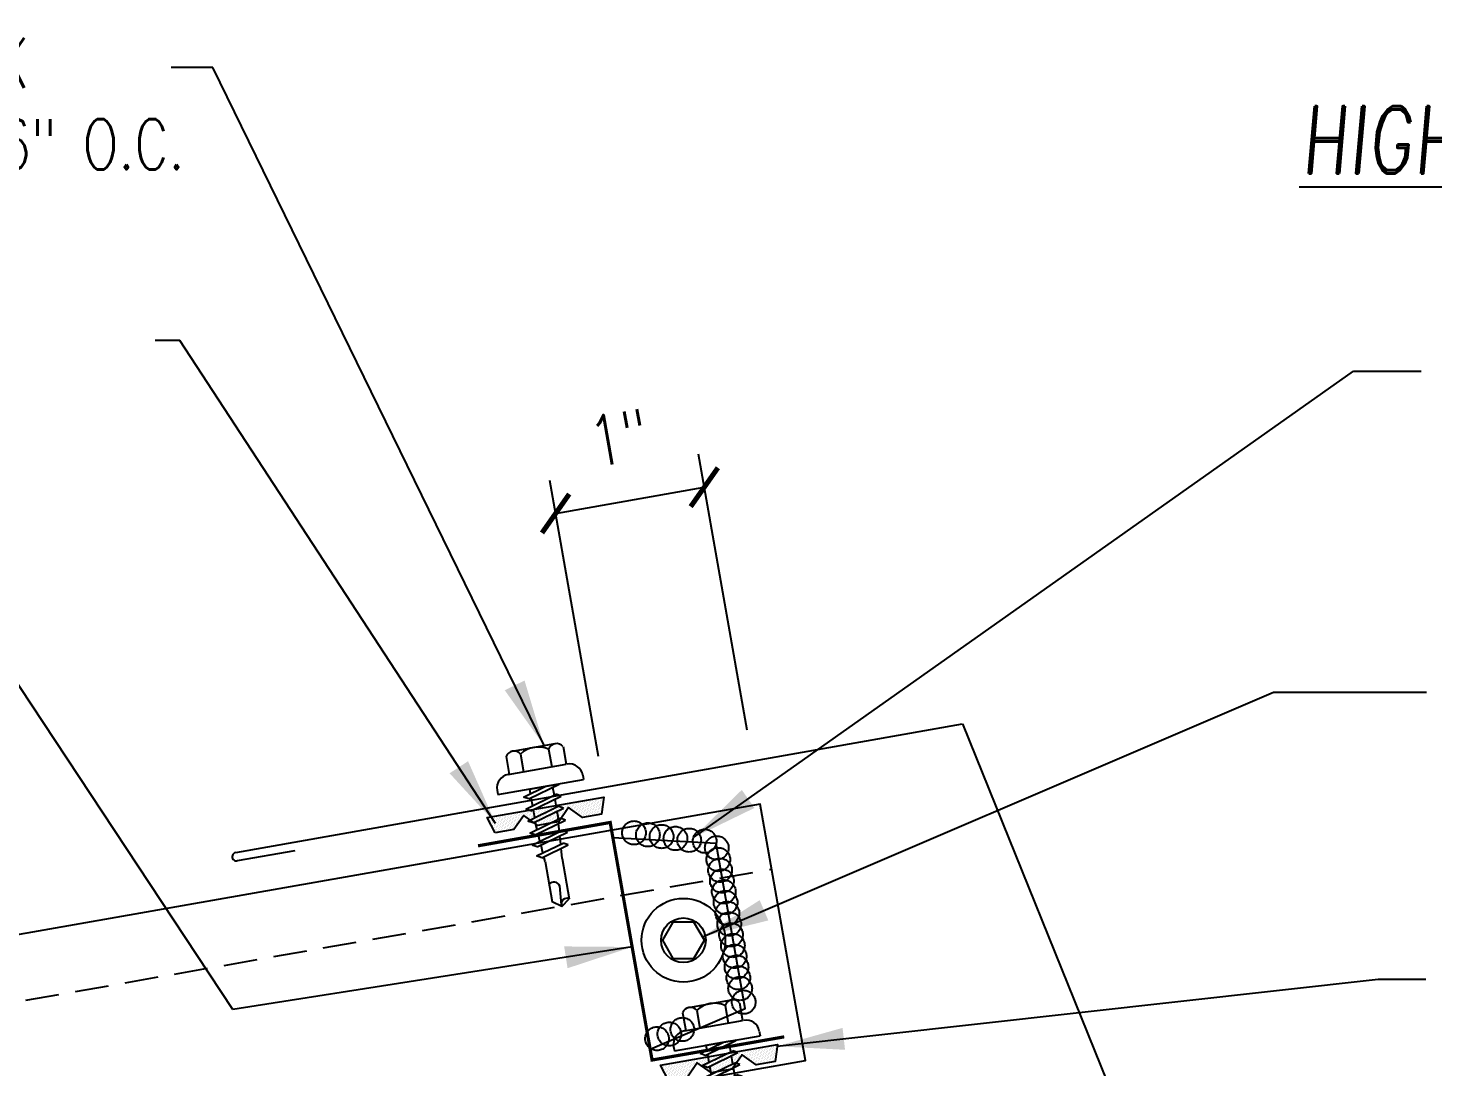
# Model space of a CAD drawing. Header units: inches. Extents: x 7.3 to 41.3, y 5.8 to 42.9.
# Drawn here: x 20.44 to 30.9, y 26.05 to 33.79 of the extents above; entities that cross this region are included whole.
import ezdxf

# ---------------------------------------------------------------- set-up
doc = ezdxf.new("R2010")
doc.units = ezdxf.units.IN
doc.header["$MEASUREMENT"] = 0
doc.linetypes.add('CENTER2', pattern=[1.125, 0.75, -0.125, 0.125, -0.125])
doc.linetypes.add('HIDDEN2', pattern=[0.1875, 0.125, -0.0625])
for name, color, linetype in [('CLO', 3, 'Continuous'), ('DIM', 2, 'Continuous'), ('FASTENER', 9, 'Continuous'), ('LABEL', 6, 'Continuous'), ('PANEL', 11, 'Continuous'), ('SEALANT', 253, 'CENTER2'), ('TAPE', 8, 'Continuous'), ('TEXT', 2, 'Continuous'), ('TRIM', 6, 'Continuous')]:
    doc.layers.add(name, color=color, linetype=linetype)
doc.styles.add('ROMAND', font='romand', dxfattribs={"height": 0.075})
doc.styles.add('TEXT', font='SIMPLEX', dxfattribs={"width": 0.75, "height": 6})
doc.styles.add('TEXT1', font='ROMANS.shx', dxfattribs={"width": 0.75, "height": 0.375})
doc.dimstyles.new('DETAIL', dxfattribs={"dimscale": 4, "dimtxt": 0.375, "dimasz": 0.0625, "dimexe": 0.0625, "dimexo": 0.125, "dimgap": 0.0625, "dimtad": 1, "dimdec": 4, "dimzin": 3, "dimdsep": 46, "dimlunit": 4, "dimtxsty": 'TEXT1', "dimblk": 'ARCHTICK', "dimcen": 0.0625, "dimclrd": 7, "dimclre": 7, "dimclrt": 2, "dimadec": 0, "dimazin": 0, "dimtfac": 0.59375, "dimtdec": 4, "dimtmove": 0, "dimatfit": 3, "dimfxl": 0, "dimfrac": 2, "dimtolj": 1, "dimtzin": 3, "dimarcsym": 0})
doc.dimstyles.new('DETAIL$7', dxfattribs={"dimscale": 4, "dimtxt": 6, "dimasz": 0.125, "dimexe": 0.0625, "dimexo": 0.125, "dimgap": 0.0625, "dimtad": 1, "dimdec": 5, "dimzin": 3, "dimdsep": 46, "dimlunit": 4, "dimtxsty": 'TEXT', "dimblk": 'ARCHTICK', "dimcen": 0.0625, "dimclrd": 7, "dimclre": 7, "dimclrt": 2, "dimadec": 0, "dimazin": 0, "dimtfac": 0.666667, "dimtdec": 5, "dimtmove": 0, "dimatfit": 3, "dimfxl": 0, "dimfrac": 2, "dimtolj": 1, "dimtzin": 3, "dimarcsym": 0})

# ---------------------------------------------------------------- blocks, each defined once
blk = doc.blocks.new('MB_DW4')
at = {"layer": 'FASTENER'}
for p, q in [((-0.163, 0.337), (0.159, 0.337)), ((-0.217, 0.305), (-0.217, 0.171)), ((-0.108, 0.305), (-0.108, 0.171)), ((0.105, 0.305), (0.105, 0.171)), ((0.214, 0.305), (0.214, 0.171)), ((-0.226, 0.171), (0.214, 0.171)), ((-0.326, 0.071), (-0.326, 0.037)), ((-0.326, 0.037), (0.322, 0.037)), ((-0.141, -0.014), (0.037, 0.037)), ((-0.105, -0.034), (0.137, 0.035)), ((-0.088, 0.037), (-0.088, 0.001)), ((-0.088, 0.037), (0.085, 0.037)), ((0.085, 0.037), (0.134, 0.037)), ((0.085, 0.02), (0.085, -0.041)), ((0.137, 0.035), (0.134, 0.037)), ((0.322, 0.071), (0.322, 0.037)), ((-0.105, -0.034), (-0.141, -0.014)), ((-0.141, -0.105), (0.102, -0.036)), ((-0.105, -0.125), (0.137, -0.056)), ((-0.088, -0.029), (-0.088, -0.09)), ((0.085, -0.071), (0.085, -0.131)), ((0.137, -0.056), (0.102, -0.036)), ((-0.105, -0.125), (-0.141, -0.105)), ((-0.141, -0.196), (0.102, -0.127)), ((-0.105, -0.216), (-0.141, -0.196)), ((-0.105, -0.216), (0.137, -0.147)), ((-0.088, -0.12), (-0.088, -0.181)), ((0.085, -0.162), (0.085, -0.211)), ((0.137, -0.147), (0.102, -0.127)), ((-0.141, -0.287), (0.102, -0.217)), ((-0.105, -0.307), (-0.141, -0.287)), ((-0.141, -0.378), (0.102, -0.308)), ((-0.105, -0.307), (0.137, -0.238)), ((-0.084, -0.27), (-0.088, -0.211)), ((-0.078, -0.36), (-0.082, -0.3)), ((0.077, -0.315), (0.082, -0.253)), ((0.084, -0.223), (0.085, -0.211)), ((0.137, -0.238), (0.102, -0.217)), ((0.137, -0.328), (0.102, -0.308)), ((-0.105, -0.398), (-0.141, -0.378)), ((-0.122, -0.463), (0.089, -0.403)), ((-0.105, -0.398), (0.137, -0.328)), ((-0.071, -0.449), (-0.075, -0.389)), ((0.071, -0.408), (0.075, -0.346)), ((0.124, -0.423), (0.089, -0.403)), ((-0.086, -0.483), (-0.122, -0.463)), ((-0.086, -0.483), (0.124, -0.423)), ((-0.066, -0.516), (-0.069, -0.478)), ((-0.066, -0.516), (-0.066, -0.82)), ((0.063, -0.515), (0.068, -0.439)), ((0.063, -0.516), (0.063, -0.82)), ((-0.003, -0.854), (0.009, -0.714)), ((-0.002, -0.866), (-0.066, -0.82)), ((-0.002, -0.866), (0.063, -0.82))]:
    blk.add_line(p, q, dxfattribs=at)
for centre, radius, start, end in [((-0.163, 0.274), 0.0628, 29.8754, 150.1246), ((-0.002, 0.141), 0.196, 56.9974, 123.0026), ((0.159, 0.274), 0.0628, 29.8754, 150.1246), ((-0.226, 0.071), 0.1, 90, 180), ((0.222, 0.071), 0.1, 0, 90), ((0.073, -0.516), 0.01, 175.9484, 180), ((-0.036, -0.723), 0.0461, 11.1445, 130.906), ((0.039, -0.855), 0.0422, 55.4585, 194.8454)]:
    blk.add_arc(centre, radius, start, end, dxfattribs=at)
blk = doc.blocks.new('*X2')
at = {"color": 0}
for p, q in [((-0.434, 0.135), (-0.434, 0.135)), ((-0.434, 0.123), (-0.434, 0.123)), ((-0.422, 0.141), (-0.422, 0.141)), ((-0.422, 0.129), (-0.422, 0.129)), ((-0.422, 0.117), (-0.422, 0.117)), ((-0.422, 0.105), (-0.422, 0.105)), ((-0.41, 0.135), (-0.41, 0.135)), ((-0.41, 0.123), (-0.41, 0.123)), ((-0.41, 0.111), (-0.41, 0.111)), ((-0.398, 0.141), (-0.398, 0.141)), ((-0.398, 0.129), (-0.398, 0.129)), ((-0.398, 0.117), (-0.398, 0.117)), ((-0.398, 0.105), (-0.398, 0.105)), ((-0.387, 0.135), (-0.387, 0.135)), ((-0.387, 0.123), (-0.387, 0.123)), ((-0.387, 0.111), (-0.387, 0.111)), ((-0.375, 0.141), (-0.375, 0.141)), ((-0.375, 0.129), (-0.375, 0.129)), ((-0.375, 0.117), (-0.375, 0.117)), ((-0.375, 0.105), (-0.375, 0.105)), ((-0.363, 0.135), (-0.363, 0.135)), ((-0.363, 0.123), (-0.363, 0.123)), ((-0.363, 0.111), (-0.363, 0.111)), ((-0.352, 0.141), (-0.352, 0.141)), ((-0.352, 0.129), (-0.352, 0.129)), ((-0.352, 0.117), (-0.352, 0.117)), ((-0.352, 0.105), (-0.352, 0.105)), ((-0.34, 0.135), (-0.34, 0.135)), ((-0.34, 0.123), (-0.34, 0.123)), ((-0.34, 0.111), (-0.34, 0.111)), ((-0.328, 0.141), (-0.328, 0.141)), ((-0.328, 0.129), (-0.328, 0.129)), ((-0.328, 0.117), (-0.328, 0.117)), ((-0.328, 0.105), (-0.328, 0.105)), ((-0.316, 0.135), (-0.316, 0.135)), ((-0.316, 0.123), (-0.316, 0.123)), ((-0.316, 0.111), (-0.316, 0.111)), ((-0.305, 0.141), (-0.305, 0.141)), ((-0.305, 0.129), (-0.305, 0.129)), ((-0.305, 0.117), (-0.305, 0.117)), ((-0.305, 0.105), (-0.305, 0.105)), ((-0.293, 0.135), (-0.293, 0.135)), ((-0.293, 0.123), (-0.293, 0.123)), ((-0.293, 0.111), (-0.293, 0.111)), ((-0.281, 0.141), (-0.281, 0.141)), ((-0.281, 0.129), (-0.281, 0.129)), ((-0.281, 0.117), (-0.281, 0.117)), ((-0.281, 0.105), (-0.281, 0.105)), ((-0.27, 0.135), (-0.27, 0.135)), ((-0.27, 0.123), (-0.27, 0.123)), ((-0.27, 0.111), (-0.27, 0.111)), ((-0.258, 0.141), (-0.258, 0.141)), ((-0.258, 0.129), (-0.258, 0.129)), ((-0.258, 0.117), (-0.258, 0.117)), ((-0.258, 0.105), (-0.258, 0.105)), ((-0.246, 0.135), (-0.246, 0.135)), ((-0.246, 0.123), (-0.246, 0.123)), ((-0.246, 0.111), (-0.246, 0.111)), ((-0.234, 0.141), (-0.234, 0.141)), ((-0.234, 0.129), (-0.234, 0.129)), ((-0.234, 0.117), (-0.234, 0.117)), ((-0.234, 0.105), (-0.234, 0.105)), ((-0.223, 0.135), (-0.223, 0.135)), ((-0.223, 0.123), (-0.223, 0.123)), ((-0.223, 0.111), (-0.223, 0.111)), ((-0.211, 0.141), (-0.211, 0.141)), ((-0.211, 0.129), (-0.211, 0.129)), ((-0.211, 0.117), (-0.211, 0.117)), ((-0.211, 0.105), (-0.211, 0.105)), ((-0.199, 0.135), (-0.199, 0.135)), ((-0.199, 0.123), (-0.199, 0.123)), ((-0.199, 0.111), (-0.199, 0.111)), ((-0.188, 0.141), (-0.188, 0.141)), ((-0.188, 0.129), (-0.188, 0.129)), ((-0.188, 0.117), (-0.188, 0.117)), ((-0.188, 0.105), (-0.188, 0.105)), ((-0.176, 0.135), (-0.176, 0.135)), ((-0.176, 0.123), (-0.176, 0.123)), ((-0.176, 0.111), (-0.176, 0.111)), ((-0.164, 0.141), (-0.164, 0.141)), ((-0.164, 0.129), (-0.164, 0.129)), ((-0.164, 0.117), (-0.164, 0.117)), ((-0.164, 0.105), (-0.164, 0.105)), ((-0.152, 0.135), (-0.152, 0.135)), ((-0.152, 0.123), (-0.152, 0.123)), ((-0.152, 0.111), (-0.152, 0.111)), ((-0.141, 0.141), (-0.141, 0.141)), ((-0.141, 0.129), (-0.141, 0.129)), ((-0.141, 0.117), (-0.141, 0.117)), ((-0.141, 0.105), (-0.141, 0.105)), ((-0.129, 0.135), (-0.129, 0.135)), ((-0.129, 0.123), (-0.129, 0.123)), ((-0.129, 0.111), (-0.129, 0.111)), ((-0.117, 0.141), (-0.117, 0.141)), ((-0.117, 0.129), (-0.117, 0.129)), ((-0.117, 0.117), (-0.117, 0.117)), ((-0.117, 0.105), (-0.117, 0.105)), ((-0.105, 0.135), (-0.105, 0.135)), ((-0.105, 0.123), (-0.105, 0.123)), ((-0.105, 0.111), (-0.105, 0.111)), ((-0.094, 0.141), (-0.094, 0.141)), ((-0.094, 0.129), (-0.094, 0.129)), ((-0.094, 0.117), (-0.094, 0.117)), ((-0.094, 0.105), (-0.094, 0.105)), ((-0.082, 0.135), (-0.082, 0.135)), ((-0.082, 0.123), (-0.082, 0.123)), ((-0.082, 0.111), (-0.082, 0.111)), ((-0.07, 0.141), (-0.07, 0.141)), ((-0.07, 0.129), (-0.07, 0.129)), ((-0.07, 0.117), (-0.07, 0.117)), ((-0.07, 0.105), (-0.07, 0.105)), ((-0.059, 0.135), (-0.059, 0.135)), ((-0.059, 0.123), (-0.059, 0.123)), ((-0.059, 0.111), (-0.059, 0.111)), ((-0.047, 0.141), (-0.047, 0.141)), ((-0.047, 0.129), (-0.047, 0.129)), ((-0.047, 0.117), (-0.047, 0.117)), ((-0.047, 0.105), (-0.047, 0.105)), ((-0.035, 0.135), (-0.035, 0.135)), ((-0.035, 0.123), (-0.035, 0.123)), ((-0.035, 0.111), (-0.035, 0.111)), ((-0.023, 0.141), (-0.023, 0.141)), ((-0.023, 0.129), (-0.023, 0.129)), ((-0.023, 0.117), (-0.023, 0.117)), ((-0.023, 0.105), (-0.023, 0.105)), ((-0.012, 0.135), (-0.012, 0.135)), ((-0.012, 0.123), (-0.012, 0.123)), ((-0.012, 0.111), (-0.012, 0.111)), ((0, 0.141), (0, 0.141)), ((0, 0.129), (0, 0.129)), ((0, 0.117), (0, 0.117)), ((0, 0.105), (0, 0.105)), ((0.012, 0.135), (0.012, 0.135)), ((0.012, 0.123), (0.012, 0.123)), ((0.012, 0.111), (0.012, 0.111)), ((0.023, 0.141), (0.023, 0.141)), ((0.023, 0.129), (0.023, 0.129)), ((0.023, 0.117), (0.023, 0.117)), ((0.023, 0.105), (0.023, 0.105)), ((0.035, 0.135), (0.035, 0.135)), ((0.035, 0.123), (0.035, 0.123)), ((0.035, 0.111), (0.035, 0.111)), ((0.047, 0.141), (0.047, 0.141)), ((0.047, 0.129), (0.047, 0.129)), ((0.047, 0.117), (0.047, 0.117)), ((0.047, 0.105), (0.047, 0.105)), ((0.059, 0.135), (0.059, 0.135)), ((0.059, 0.123), (0.059, 0.123)), ((0.059, 0.111), (0.059, 0.111)), ((0.07, 0.141), (0.07, 0.141)), ((0.07, 0.129), (0.07, 0.129)), ((0.07, 0.117), (0.07, 0.117)), ((0.07, 0.105), (0.07, 0.105)), ((0.082, 0.135), (0.082, 0.135)), ((0.082, 0.123), (0.082, 0.123)), ((0.082, 0.111), (0.082, 0.111)), ((0.094, 0.141), (0.094, 0.141)), ((0.094, 0.129), (0.094, 0.129)), ((0.094, 0.117), (0.094, 0.117)), ((0.094, 0.105), (0.094, 0.105)), ((0.105, 0.135), (0.105, 0.135)), ((0.105, 0.123), (0.105, 0.123)), ((0.105, 0.111), (0.105, 0.111)), ((0.117, 0.141), (0.117, 0.141)), ((0.117, 0.129), (0.117, 0.129)), ((0.117, 0.117), (0.117, 0.117)), ((0.117, 0.105), (0.117, 0.105)), ((0.129, 0.135), (0.129, 0.135)), ((0.129, 0.123), (0.129, 0.123)), ((0.129, 0.111), (0.129, 0.111)), ((0.141, 0.141), (0.141, 0.141)), ((0.141, 0.129), (0.141, 0.129)), ((0.141, 0.117), (0.141, 0.117)), ((0.141, 0.105), (0.141, 0.105)), ((0.152, 0.135), (0.152, 0.135)), ((0.152, 0.123), (0.152, 0.123)), ((0.152, 0.111), (0.152, 0.111)), ((0.164, 0.141), (0.164, 0.141)), ((0.164, 0.129), (0.164, 0.129)), ((0.164, 0.117), (0.164, 0.117)), ((0.164, 0.105), (0.164, 0.105)), ((0.176, 0.135), (0.176, 0.135)), ((0.176, 0.123), (0.176, 0.123)), ((0.176, 0.111), (0.176, 0.111)), ((0.188, 0.141), (0.188, 0.141)), ((0.188, 0.129), (0.188, 0.129)), ((0.188, 0.117), (0.188, 0.117)), ((0.188, 0.105), (0.188, 0.105)), ((0.199, 0.135), (0.199, 0.135)), ((0.199, 0.123), (0.199, 0.123)), ((0.199, 0.111), (0.199, 0.111)), ((0.211, 0.141), (0.211, 0.141)), ((0.211, 0.129), (0.211, 0.129)), ((0.211, 0.117), (0.211, 0.117)), ((0.211, 0.105), (0.211, 0.105)), ((0.223, 0.135), (0.223, 0.135)), ((0.223, 0.123), (0.223, 0.123)), ((0.223, 0.111), (0.223, 0.111)), ((0.234, 0.141), (0.234, 0.141)), ((0.234, 0.129), (0.234, 0.129)), ((0.234, 0.117), (0.234, 0.117)), ((0.234, 0.105), (0.234, 0.105)), ((0.246, 0.135), (0.246, 0.135)), ((0.246, 0.123), (0.246, 0.123)), ((0.246, 0.111), (0.246, 0.111)), ((0.258, 0.141), (0.258, 0.141)), ((0.258, 0.129), (0.258, 0.129)), ((0.258, 0.117), (0.258, 0.117)), ((0.258, 0.105), (0.258, 0.105)), ((0.27, 0.135), (0.27, 0.135)), ((0.27, 0.123), (0.27, 0.123)), ((0.27, 0.111), (0.27, 0.111)), ((0.281, 0.141), (0.281, 0.141)), ((0.281, 0.129), (0.281, 0.129)), ((0.281, 0.117), (0.281, 0.117)), ((0.281, 0.105), (0.281, 0.105)), ((0.293, 0.135), (0.293, 0.135)), ((0.293, 0.123), (0.293, 0.123)), ((0.293, 0.111), (0.293, 0.111)), ((0.305, 0.141), (0.305, 0.141)), ((0.305, 0.129), (0.305, 0.129)), ((0.305, 0.117), (0.305, 0.117)), ((0.305, 0.105), (0.305, 0.105)), ((0.316, 0.135), (0.316, 0.135)), ((0.316, 0.123), (0.316, 0.123)), ((0.316, 0.111), (0.316, 0.111)), ((0.328, 0.141), (0.328, 0.141)), ((0.328, 0.129), (0.328, 0.129)), ((0.328, 0.117), (0.328, 0.117)), ((0.328, 0.105), (0.328, 0.105)), ((0.34, 0.135), (0.34, 0.135)), ((0.34, 0.123), (0.34, 0.123)), ((0.34, 0.111), (0.34, 0.111)), ((0.352, 0.141), (0.352, 0.141)), ((0.352, 0.129), (0.352, 0.129)), ((0.352, 0.117), (0.352, 0.117)), ((0.352, 0.105), (0.352, 0.105)), ((0.363, 0.135), (0.363, 0.135)), ((0.363, 0.123), (0.363, 0.123)), ((0.363, 0.111), (0.363, 0.111)), ((0.375, 0.141), (0.375, 0.141)), ((0.375, 0.129), (0.375, 0.129)), ((0.375, 0.117), (0.375, 0.117)), ((0.375, 0.105), (0.375, 0.105)), ((0.387, 0.135), (0.387, 0.135)), ((0.387, 0.123), (0.387, 0.123)), ((0.387, 0.111), (0.387, 0.111)), ((0.398, 0.141), (0.398, 0.141)), ((0.398, 0.129), (0.398, 0.129)), ((0.398, 0.117), (0.398, 0.117)), ((0.398, 0.105), (0.398, 0.105)), ((0.41, 0.135), (0.41, 0.135)), ((0.41, 0.123), (0.41, 0.123)), ((0.41, 0.111), (0.41, 0.111)), ((0.422, 0.141), (0.422, 0.141)), ((0.422, 0.129), (0.422, 0.129)), ((0.422, 0.117), (0.422, 0.117)), ((0.422, 0.105), (0.422, 0.105)), ((0.434, 0.135), (0.434, 0.135)), ((0.434, 0.123), (0.434, 0.123)), ((-0.422, 0.094), (-0.422, 0.094)), ((-0.422, 0.082), (-0.422, 0.082)), ((-0.41, 0.1), (-0.41, 0.1)), ((-0.41, 0.088), (-0.41, 0.088)), ((-0.41, 0.076), (-0.41, 0.076)), ((-0.41, 0.064), (-0.41, 0.064)), ((-0.41, 0.053), (-0.41, 0.053)), ((-0.41, 0.041), (-0.41, 0.041)), ((-0.398, 0.094), (-0.398, 0.094)), ((-0.398, 0.082), (-0.398, 0.082)), ((-0.398, 0.07), (-0.398, 0.07)), ((-0.398, 0.059), (-0.398, 0.059)), ((-0.398, 0.047), (-0.398, 0.047)), ((-0.398, 0.035), (-0.398, 0.035)), ((-0.398, 0.023), (-0.398, 0.023)), ((-0.387, 0.1), (-0.387, 0.1)), ((-0.387, 0.088), (-0.387, 0.088)), ((-0.387, 0.076), (-0.387, 0.076)), ((-0.387, 0.064), (-0.387, 0.064)), ((-0.387, 0.053), (-0.387, 0.053)), ((-0.387, 0.041), (-0.387, 0.041)), ((-0.387, 0.029), (-0.387, 0.029)), ((-0.375, 0.094), (-0.375, 0.094)), ((-0.375, 0.082), (-0.375, 0.082)), ((-0.375, 0.07), (-0.375, 0.07)), ((-0.375, 0.059), (-0.375, 0.059)), ((-0.375, 0.047), (-0.375, 0.047)), ((-0.375, 0.035), (-0.375, 0.035)), ((-0.375, 0.023), (-0.375, 0.023)), ((-0.363, 0.1), (-0.363, 0.1)), ((-0.363, 0.088), (-0.363, 0.088)), ((-0.363, 0.076), (-0.363, 0.076)), ((-0.363, 0.064), (-0.363, 0.064)), ((-0.363, 0.053), (-0.363, 0.053)), ((-0.363, 0.041), (-0.363, 0.041)), ((-0.363, 0.029), (-0.363, 0.029)), ((-0.352, 0.094), (-0.352, 0.094)), ((-0.352, 0.082), (-0.352, 0.082)), ((-0.352, 0.07), (-0.352, 0.07)), ((-0.352, 0.059), (-0.352, 0.059)), ((-0.352, 0.047), (-0.352, 0.047)), ((-0.352, 0.035), (-0.352, 0.035)), ((-0.352, 0.023), (-0.352, 0.023)), ((-0.34, 0.1), (-0.34, 0.1)), ((-0.34, 0.088), (-0.34, 0.088)), ((-0.34, 0.076), (-0.34, 0.076)), ((-0.34, 0.064), (-0.34, 0.064)), ((-0.34, 0.053), (-0.34, 0.053)), ((-0.34, 0.041), (-0.34, 0.041)), ((-0.34, 0.029), (-0.34, 0.029)), ((-0.328, 0.094), (-0.328, 0.094)), ((-0.328, 0.082), (-0.328, 0.082)), ((-0.328, 0.07), (-0.328, 0.07)), ((-0.328, 0.059), (-0.328, 0.059)), ((-0.328, 0.047), (-0.328, 0.047)), ((-0.328, 0.035), (-0.328, 0.035)), ((-0.328, 0.023), (-0.328, 0.023)), ((-0.316, 0.1), (-0.316, 0.1)), ((-0.316, 0.088), (-0.316, 0.088)), ((-0.316, 0.076), (-0.316, 0.076)), ((-0.316, 0.064), (-0.316, 0.064)), ((-0.316, 0.053), (-0.316, 0.053)), ((-0.316, 0.041), (-0.316, 0.041)), ((-0.316, 0.029), (-0.316, 0.029)), ((-0.305, 0.094), (-0.305, 0.094)), ((-0.305, 0.082), (-0.305, 0.082)), ((-0.305, 0.07), (-0.305, 0.07)), ((-0.305, 0.059), (-0.305, 0.059)), ((-0.305, 0.047), (-0.305, 0.047)), ((-0.305, 0.035), (-0.305, 0.035)), ((-0.305, 0.023), (-0.305, 0.023)), ((-0.293, 0.1), (-0.293, 0.1)), ((-0.293, 0.088), (-0.293, 0.088)), ((-0.293, 0.076), (-0.293, 0.076)), ((-0.293, 0.064), (-0.293, 0.064)), ((-0.293, 0.053), (-0.293, 0.053)), ((-0.293, 0.041), (-0.293, 0.041)), ((-0.293, 0.029), (-0.293, 0.029)), ((-0.281, 0.094), (-0.281, 0.094)), ((-0.281, 0.082), (-0.281, 0.082)), ((-0.281, 0.07), (-0.281, 0.07)), ((-0.281, 0.059), (-0.281, 0.059)), ((-0.281, 0.047), (-0.281, 0.047)), ((-0.281, 0.035), (-0.281, 0.035)), ((-0.281, 0.023), (-0.281, 0.023)), ((-0.27, 0.1), (-0.27, 0.1)), ((-0.27, 0.088), (-0.27, 0.088)), ((-0.27, 0.076), (-0.27, 0.076)), ((-0.27, 0.064), (-0.27, 0.064)), ((-0.27, 0.053), (-0.27, 0.053)), ((-0.27, 0.041), (-0.27, 0.041)), ((-0.27, 0.029), (-0.27, 0.029)), ((-0.258, 0.094), (-0.258, 0.094)), ((-0.258, 0.082), (-0.258, 0.082)), ((-0.258, 0.07), (-0.258, 0.07)), ((-0.258, 0.059), (-0.258, 0.059)), ((-0.258, 0.047), (-0.258, 0.047)), ((-0.258, 0.035), (-0.258, 0.035)), ((-0.258, 0.023), (-0.258, 0.023)), ((-0.246, 0.1), (-0.246, 0.1)), ((-0.246, 0.088), (-0.246, 0.088)), ((-0.246, 0.076), (-0.246, 0.076)), ((-0.246, 0.064), (-0.246, 0.064)), ((-0.246, 0.053), (-0.246, 0.053)), ((-0.246, 0.041), (-0.246, 0.041)), ((-0.234, 0.094), (-0.234, 0.094)), ((-0.234, 0.082), (-0.234, 0.082)), ((-0.234, 0.07), (-0.234, 0.07)), ((-0.234, 0.059), (-0.234, 0.059)), ((-0.234, 0.047), (-0.234, 0.047)), ((-0.223, 0.1), (-0.223, 0.1)), ((-0.223, 0.088), (-0.223, 0.088)), ((-0.223, 0.076), (-0.223, 0.076)), ((-0.223, 0.064), (-0.223, 0.064)), ((-0.211, 0.094), (-0.211, 0.094)), ((-0.211, 0.082), (-0.211, 0.082)), ((-0.211, 0.07), (-0.211, 0.07)), ((-0.199, 0.1), (-0.199, 0.1)), ((-0.199, 0.088), (-0.199, 0.088)), ((-0.188, 0.094), (-0.188, 0.094)), ((-0.152, 0.1), (-0.152, 0.1)), ((-0.141, 0.094), (-0.141, 0.094)), ((-0.141, 0.082), (-0.141, 0.082)), ((-0.129, 0.1), (-0.129, 0.1)), ((-0.129, 0.088), (-0.129, 0.088)), ((-0.129, 0.076), (-0.129, 0.076)), ((-0.117, 0.094), (-0.117, 0.094)), ((-0.117, 0.082), (-0.117, 0.082)), ((-0.117, 0.07), (-0.117, 0.07)), ((-0.117, 0.059), (-0.117, 0.059)), ((-0.105, 0.1), (-0.105, 0.1)), ((-0.105, 0.088), (-0.105, 0.088)), ((-0.105, 0.076), (-0.105, 0.076)), ((-0.105, 0.064), (-0.105, 0.064)), ((-0.105, 0.053), (-0.105, 0.053)), ((-0.094, 0.094), (-0.094, 0.094)), ((-0.094, 0.082), (-0.094, 0.082)), ((-0.094, 0.07), (-0.094, 0.07)), ((-0.094, 0.059), (-0.094, 0.059)), ((-0.094, 0.047), (-0.094, 0.047)), ((-0.094, 0.035), (-0.094, 0.035)), ((-0.082, 0.1), (-0.082, 0.1)), ((-0.082, 0.088), (-0.082, 0.088)), ((-0.082, 0.076), (-0.082, 0.076)), ((-0.082, 0.064), (-0.082, 0.064)), ((-0.082, 0.053), (-0.082, 0.053)), ((-0.082, 0.041), (-0.082, 0.041)), ((-0.082, 0.029), (-0.082, 0.029)), ((-0.07, 0.094), (-0.07, 0.094)), ((-0.07, 0.082), (-0.07, 0.082)), ((-0.07, 0.07), (-0.07, 0.07)), ((-0.07, 0.059), (-0.07, 0.059)), ((-0.07, 0.047), (-0.07, 0.047)), ((-0.07, 0.035), (-0.07, 0.035)), ((-0.07, 0.023), (-0.07, 0.023)), ((-0.059, 0.1), (-0.059, 0.1)), ((-0.059, 0.088), (-0.059, 0.088)), ((-0.059, 0.076), (-0.059, 0.076)), ((-0.059, 0.064), (-0.059, 0.064)), ((-0.059, 0.053), (-0.059, 0.053)), ((-0.059, 0.041), (-0.059, 0.041)), ((-0.059, 0.029), (-0.059, 0.029)), ((-0.047, 0.094), (-0.047, 0.094)), ((-0.047, 0.082), (-0.047, 0.082)), ((-0.047, 0.07), (-0.047, 0.07)), ((-0.047, 0.059), (-0.047, 0.059)), ((-0.047, 0.047), (-0.047, 0.047)), ((-0.047, 0.035), (-0.047, 0.035)), ((-0.047, 0.023), (-0.047, 0.023)), ((-0.035, 0.1), (-0.035, 0.1)), ((-0.035, 0.088), (-0.035, 0.088)), ((-0.035, 0.076), (-0.035, 0.076)), ((-0.035, 0.064), (-0.035, 0.064)), ((-0.035, 0.053), (-0.035, 0.053)), ((-0.035, 0.041), (-0.035, 0.041)), ((-0.035, 0.029), (-0.035, 0.029)), ((-0.023, 0.094), (-0.023, 0.094)), ((-0.023, 0.082), (-0.023, 0.082)), ((-0.023, 0.07), (-0.023, 0.07)), ((-0.023, 0.059), (-0.023, 0.059)), ((-0.023, 0.047), (-0.023, 0.047)), ((-0.023, 0.035), (-0.023, 0.035)), ((-0.023, 0.023), (-0.023, 0.023)), ((-0.012, 0.1), (-0.012, 0.1)), ((-0.012, 0.088), (-0.012, 0.088)), ((-0.012, 0.076), (-0.012, 0.076)), ((-0.012, 0.064), (-0.012, 0.064)), ((-0.012, 0.053), (-0.012, 0.053)), ((-0.012, 0.041), (-0.012, 0.041)), ((-0.012, 0.029), (-0.012, 0.029)), ((0, 0.094), (0, 0.094)), ((0, 0.082), (0, 0.082)), ((0, 0.07), (0, 0.07)), ((0, 0.059), (0, 0.059)), ((0, 0.047), (0, 0.047)), ((0, 0.035), (0, 0.035)), ((0, 0.023), (0, 0.023)), ((0.012, 0.1), (0.012, 0.1)), ((0.012, 0.088), (0.012, 0.088)), ((0.012, 0.076), (0.012, 0.076)), ((0.012, 0.064), (0.012, 0.064)), ((0.012, 0.053), (0.012, 0.053)), ((0.012, 0.041), (0.012, 0.041)), ((0.012, 0.029), (0.012, 0.029)), ((0.023, 0.094), (0.023, 0.094)), ((0.023, 0.082), (0.023, 0.082)), ((0.023, 0.07), (0.023, 0.07)), ((0.023, 0.059), (0.023, 0.059)), ((0.023, 0.047), (0.023, 0.047)), ((0.023, 0.035), (0.023, 0.035)), ((0.023, 0.023), (0.023, 0.023)), ((0.035, 0.1), (0.035, 0.1)), ((0.035, 0.088), (0.035, 0.088)), ((0.035, 0.076), (0.035, 0.076)), ((0.035, 0.064), (0.035, 0.064)), ((0.035, 0.053), (0.035, 0.053)), ((0.035, 0.041), (0.035, 0.041)), ((0.035, 0.029), (0.035, 0.029)), ((0.047, 0.094), (0.047, 0.094)), ((0.047, 0.082), (0.047, 0.082)), ((0.047, 0.07), (0.047, 0.07)), ((0.047, 0.059), (0.047, 0.059)), ((0.047, 0.047), (0.047, 0.047)), ((0.047, 0.035), (0.047, 0.035)), ((0.047, 0.023), (0.047, 0.023)), ((0.059, 0.1), (0.059, 0.1)), ((0.059, 0.088), (0.059, 0.088)), ((0.059, 0.076), (0.059, 0.076)), ((0.059, 0.064), (0.059, 0.064)), ((0.059, 0.053), (0.059, 0.053)), ((0.059, 0.041), (0.059, 0.041)), ((0.059, 0.029), (0.059, 0.029)), ((0.07, 0.094), (0.07, 0.094)), ((0.07, 0.082), (0.07, 0.082)), ((0.07, 0.07), (0.07, 0.07)), ((0.07, 0.059), (0.07, 0.059)), ((0.07, 0.047), (0.07, 0.047)), ((0.07, 0.035), (0.07, 0.035)), ((0.07, 0.023), (0.07, 0.023)), ((0.082, 0.1), (0.082, 0.1)), ((0.082, 0.088), (0.082, 0.088)), ((0.082, 0.076), (0.082, 0.076)), ((0.082, 0.064), (0.082, 0.064)), ((0.082, 0.053), (0.082, 0.053)), ((0.082, 0.041), (0.082, 0.041)), ((0.082, 0.029), (0.082, 0.029)), ((0.094, 0.094), (0.094, 0.094)), ((0.094, 0.082), (0.094, 0.082)), ((0.094, 0.07), (0.094, 0.07)), ((0.094, 0.059), (0.094, 0.059)), ((0.094, 0.047), (0.094, 0.047)), ((0.094, 0.035), (0.094, 0.035)), ((0.105, 0.1), (0.105, 0.1)), ((0.105, 0.088), (0.105, 0.088)), ((0.105, 0.076), (0.105, 0.076)), ((0.105, 0.064), (0.105, 0.064)), ((0.105, 0.053), (0.105, 0.053)), ((0.117, 0.094), (0.117, 0.094)), ((0.117, 0.082), (0.117, 0.082)), ((0.117, 0.07), (0.117, 0.07)), ((0.117, 0.059), (0.117, 0.059)), ((0.129, 0.1), (0.129, 0.1)), ((0.129, 0.088), (0.129, 0.088)), ((0.129, 0.076), (0.129, 0.076)), ((0.141, 0.094), (0.141, 0.094)), ((0.141, 0.082), (0.141, 0.082)), ((0.152, 0.1), (0.152, 0.1)), ((0.188, 0.094), (0.188, 0.094)), ((0.199, 0.1), (0.199, 0.1)), ((0.199, 0.088), (0.199, 0.088)), ((0.211, 0.094), (0.211, 0.094)), ((0.211, 0.082), (0.211, 0.082)), ((0.211, 0.07), (0.211, 0.07)), ((0.223, 0.1), (0.223, 0.1)), ((0.223, 0.088), (0.223, 0.088)), ((0.223, 0.076), (0.223, 0.076)), ((0.223, 0.064), (0.223, 0.064)), ((0.234, 0.094), (0.234, 0.094)), ((0.234, 0.082), (0.234, 0.082)), ((0.234, 0.07), (0.234, 0.07)), ((0.234, 0.059), (0.234, 0.059)), ((0.234, 0.047), (0.234, 0.047)), ((0.246, 0.1), (0.246, 0.1)), ((0.246, 0.088), (0.246, 0.088)), ((0.246, 0.076), (0.246, 0.076)), ((0.246, 0.064), (0.246, 0.064)), ((0.246, 0.053), (0.246, 0.053)), ((0.246, 0.041), (0.246, 0.041)), ((0.258, 0.094), (0.258, 0.094)), ((0.258, 0.082), (0.258, 0.082)), ((0.258, 0.07), (0.258, 0.07)), ((0.258, 0.059), (0.258, 0.059)), ((0.258, 0.047), (0.258, 0.047)), ((0.258, 0.035), (0.258, 0.035)), ((0.258, 0.023), (0.258, 0.023)), ((0.27, 0.1), (0.27, 0.1)), ((0.27, 0.088), (0.27, 0.088)), ((0.27, 0.076), (0.27, 0.076)), ((0.27, 0.064), (0.27, 0.064)), ((0.27, 0.053), (0.27, 0.053)), ((0.27, 0.041), (0.27, 0.041)), ((0.27, 0.029), (0.27, 0.029)), ((0.281, 0.094), (0.281, 0.094)), ((0.281, 0.082), (0.281, 0.082)), ((0.281, 0.07), (0.281, 0.07)), ((0.281, 0.059), (0.281, 0.059)), ((0.281, 0.047), (0.281, 0.047)), ((0.281, 0.035), (0.281, 0.035)), ((0.281, 0.023), (0.281, 0.023)), ((0.293, 0.1), (0.293, 0.1)), ((0.293, 0.088), (0.293, 0.088)), ((0.293, 0.076), (0.293, 0.076)), ((0.293, 0.064), (0.293, 0.064)), ((0.293, 0.053), (0.293, 0.053)), ((0.293, 0.041), (0.293, 0.041)), ((0.293, 0.029), (0.293, 0.029)), ((0.305, 0.094), (0.305, 0.094)), ((0.305, 0.082), (0.305, 0.082)), ((0.305, 0.07), (0.305, 0.07)), ((0.305, 0.059), (0.305, 0.059)), ((0.305, 0.047), (0.305, 0.047)), ((0.305, 0.035), (0.305, 0.035)), ((0.305, 0.023), (0.305, 0.023)), ((0.316, 0.1), (0.316, 0.1)), ((0.316, 0.088), (0.316, 0.088)), ((0.316, 0.076), (0.316, 0.076)), ((0.316, 0.064), (0.316, 0.064)), ((0.316, 0.053), (0.316, 0.053)), ((0.316, 0.041), (0.316, 0.041)), ((0.316, 0.029), (0.316, 0.029)), ((0.328, 0.094), (0.328, 0.094)), ((0.328, 0.082), (0.328, 0.082)), ((0.328, 0.07), (0.328, 0.07)), ((0.328, 0.059), (0.328, 0.059)), ((0.328, 0.047), (0.328, 0.047)), ((0.328, 0.035), (0.328, 0.035)), ((0.328, 0.023), (0.328, 0.023)), ((0.34, 0.1), (0.34, 0.1)), ((0.34, 0.088), (0.34, 0.088)), ((0.34, 0.076), (0.34, 0.076)), ((0.34, 0.064), (0.34, 0.064)), ((0.34, 0.053), (0.34, 0.053)), ((0.34, 0.041), (0.34, 0.041)), ((0.34, 0.029), (0.34, 0.029)), ((0.352, 0.094), (0.352, 0.094)), ((0.352, 0.082), (0.352, 0.082)), ((0.352, 0.07), (0.352, 0.07)), ((0.352, 0.059), (0.352, 0.059)), ((0.352, 0.047), (0.352, 0.047)), ((0.352, 0.035), (0.352, 0.035)), ((0.352, 0.023), (0.352, 0.023)), ((0.363, 0.1), (0.363, 0.1)), ((0.363, 0.088), (0.363, 0.088)), ((0.363, 0.076), (0.363, 0.076)), ((0.363, 0.064), (0.363, 0.064)), ((0.363, 0.053), (0.363, 0.053)), ((0.363, 0.041), (0.363, 0.041)), ((0.363, 0.029), (0.363, 0.029)), ((0.375, 0.094), (0.375, 0.094)), ((0.375, 0.082), (0.375, 0.082)), ((0.375, 0.07), (0.375, 0.07)), ((0.375, 0.059), (0.375, 0.059)), ((0.375, 0.047), (0.375, 0.047)), ((0.375, 0.035), (0.375, 0.035)), ((0.375, 0.023), (0.375, 0.023)), ((0.387, 0.1), (0.387, 0.1)), ((0.387, 0.088), (0.387, 0.088)), ((0.387, 0.076), (0.387, 0.076)), ((0.387, 0.064), (0.387, 0.064)), ((0.387, 0.053), (0.387, 0.053)), ((0.387, 0.041), (0.387, 0.041)), ((0.387, 0.029), (0.387, 0.029)), ((0.398, 0.094), (0.398, 0.094)), ((0.398, 0.082), (0.398, 0.082)), ((0.398, 0.07), (0.398, 0.07)), ((0.398, 0.059), (0.398, 0.059)), ((0.398, 0.047), (0.398, 0.047)), ((0.398, 0.035), (0.398, 0.035)), ((0.398, 0.023), (0.398, 0.023)), ((0.41, 0.1), (0.41, 0.1)), ((0.41, 0.088), (0.41, 0.088)), ((0.41, 0.076), (0.41, 0.076)), ((0.41, 0.064), (0.41, 0.064)), ((0.41, 0.053), (0.41, 0.053)), ((0.41, 0.041), (0.41, 0.041)), ((0.422, 0.094), (0.422, 0.094)), ((0.422, 0.082), (0.422, 0.082))]:
    blk.add_line(p, q, dxfattribs=at)
blk = doc.blocks.new('MB_DBTAP')
at = {"layer": 'TAPE', "color": 9}
blk.add_lwpolyline([(-0.403, 0.018), (-0.442, 0.141), (0.442, 0.141), (0.403, 0.018), (0.26, 0.018), (0.17, 0.109), (0.079, 0.018), (0, 0.018), (-0.079, 0.018), (-0.17, 0.109), (-0.26, 0.018)], close=True, dxfattribs=at)
at = {"layer": 'TAPE', "color": 251}
blk.add_blockref('*X2', (0, 0), dxfattribs=at)
blk = doc.blocks.new('_ArchTick')
at = {"color": 0, "linetype": 'ByBlock', "const_width": 0.15}
blk.add_lwpolyline([(-0.5, -0.5), (0.5, 0.5)], dxfattribs=at)
blk = doc.blocks.new('*D12')
at = {"layer": 'DEFPOINTS', "color": 0}
for p in [(25.475, 30.369), (25.882, 28.065), (24.774, 27.87)]:
    blk.add_point(p, dxfattribs=at)
at = {"layer": 'DIM', "color": 7, "lineweight": -2}
for p, q in [((25.795, 28.557), (25.432, 30.615)), ((24.687, 28.362), (24.324, 30.42)), ((24.367, 30.173), (25.475, 30.369))]:
    blk.add_line(p, q, dxfattribs=at)
at = {"layer": 'DIM', "color": 7, "lineweight": -2, "xscale": 0.25, "yscale": 0.25, "zscale": 0.25}
for p, rotation in [((25.475, 30.369), 9.999999999999886), ((24.367, 30.173), 189.9999999999999)]:
    blk.add_blockref('_ArchTick', p, dxfattribs=dict(at, rotation=rotation))
at = {"layer": 'DIM', "color": 2, "insert": (24.839, 30.737), "char_height": 0.375, "attachment_point": 5, "rotation": 10, "style": 'TEXT1'}
blk.add_mtext('\\A1;1"', dxfattribs=at)
blk = doc.blocks.new('MB_516W')
blk.add_lwpolyline([(-0.078, 0.135), (-0.156, 0), (-0.078, -0.135), (0.078, -0.135), (0.156, 0), (0.078, 0.135)], close=True)
for radius in [0.312, 0.166]:
    blk.add_circle((0, 0), radius)
blk = doc.blocks.new('A$C23AA14D5')
at = {"layer": 'CLO', "const_width": 0.0239}
blk.add_lwpolyline([(2.284, 0.187), (1.299, 0.014), (0.987, 1.785), (0.002, 1.611)], dxfattribs=at)
at = {"layer": 'CLO'}
blk.add_lwpolyline([(1.285, 0.094), (1.993, 0.397), (1.776, 1.628), (1.007, 1.67)], dxfattribs=at)
blk = doc.blocks.new('FD-F4')
at = {"layer": 'TEXT', "style": 'TEXT1', "width": 0.75}
for s, p in [('1/4-14 x 7/8 LONG-LIFE LAPTEK', (0.0047, -0.0408)), ('W/WASHER [FASTENER #4]', (0.0047, -0.1926))]:
    blk.add_text(s, height=0.09375, dxfattribs=at).set_placement(p)
blk.add_attdef('(QUANTITY)', (1.4847, -0.1926), '', height=0.0938, dxfattribs=at)
at = {"layer": 'TEXT', "style": 'TEXT1', "flags": 1}
for tag, p in [('Description', (0.0624, -0.4349)), ('Multiple', (0.0624, -0.4349)), ('Color', (0.0624, -0.4349)), ('Calc', (0.0624, -0.4349)), ('Opt1', (0.0624, -0.4349)), ('Opt2', (0.0624, -0.4349)), ('Opt3', (0.0624, -0.4349)), ('Part', (0.0624, -0.4349)), ('Spare1', (0.0624, -0.6224)), ('Spare2', (0.0624, -0.6224)), ('Spare3', (0.0624, -0.6224)), ('Spare4', (0.0624, -0.6224)), ('Spare5', (0.0624, -0.6224)), ('Spare6', (0.0624, -0.6224)), ('Spare7', (0.0624, -0.6224)), ('Spare8', (0.0624, -0.6224)), ('Spare9', (0.0624, -0.6224)), ('Spare10', (0.0624, -0.6224))]:
    blk.add_attdef(tag, p, '', height=0.0938, dxfattribs=at)
blk = doc.blocks.new('LAY-LAB')
at = {"layer": 'LABEL', "color": 6, "style": 'ROMAND', "oblique": 5, "width": 0.75}
blk.add_attdef('LAY-LAB', (0.017, 0.0362), '', height=0.1875, dxfattribs=at)
blk = doc.blocks.new('fz7')
at = {"layer": 'FASTENER'}
for p, q in [((-0.161, 0.337), (0.161, 0.337)), ((-0.215, 0.305), (-0.215, 0.171)), ((-0.107, 0.305), (-0.107, 0.171)), ((0.107, 0.305), (0.107, 0.171)), ((0.215, 0.305), (0.215, 0.171)), ((-0.224, 0.171), (0.215, 0.171)), ((-0.324, 0.071), (-0.324, 0.037)), ((-0.324, 0.037), (0.324, 0.037)), ((-0.139, -0.016), (0.046, 0.037)), ((-0.104, -0.036), (0.139, 0.033)), ((-0.086, 0.037), (-0.086, -0.001)), ((-0.086, 0.037), (0.086, 0.037)), ((0.086, 0.037), (0.133, 0.037)), ((0.086, 0.018), (0.086, -0.042)), ((0.139, 0.033), (0.133, 0.037)), ((0.324, 0.071), (0.324, 0.037)), ((-0.104, -0.036), (-0.139, -0.016)), ((-0.139, -0.107), (0.104, -0.038)), ((-0.104, -0.127), (0.139, -0.058)), ((-0.086, -0.031), (-0.086, -0.092)), ((0.086, -0.073), (0.086, -0.133)), ((0.139, -0.058), (0.104, -0.038)), ((-0.104, -0.127), (-0.139, -0.107)), ((-0.139, -0.198), (0.104, -0.128)), ((-0.104, -0.218), (-0.139, -0.198)), ((-0.104, -0.218), (0.139, -0.149)), ((-0.086, -0.122), (-0.086, -0.183)), ((0.086, -0.164), (0.086, -0.224)), ((0.139, -0.149), (0.104, -0.128)), ((-0.139, -0.289), (0.104, -0.219)), ((-0.104, -0.309), (-0.139, -0.289)), ((-0.139, -0.38), (0.104, -0.31)), ((-0.104, -0.309), (0.139, -0.239)), ((-0.086, -0.213), (-0.086, -0.274)), ((-0.086, -0.304), (-0.086, -0.364)), ((0.086, -0.255), (0.086, -0.315)), ((0.139, -0.239), (0.104, -0.219)), ((0.139, -0.33), (0.104, -0.31)), ((-0.104, -0.4), (-0.139, -0.38)), ((-0.139, -0.47), (0.104, -0.401)), ((-0.104, -0.4), (0.139, -0.33)), ((-0.086, -0.395), (-0.086, -0.455)), ((0.086, -0.345), (0.086, -0.406)), ((0.139, -0.421), (0.104, -0.401)), ((-0.104, -0.491), (-0.139, -0.47)), ((-0.139, -0.561), (0.104, -0.492)), ((-0.104, -0.491), (0.139, -0.421)), ((-0.104, -0.581), (0.139, -0.512)), ((-0.086, -0.486), (-0.086, -0.546)), ((0.086, -0.436), (0.086, -0.497)), ((0.139, -0.512), (0.104, -0.492)), ((-0.104, -0.581), (-0.139, -0.561)), ((-0.139, -0.652), (0.104, -0.583)), ((-0.104, -0.672), (0.139, -0.603)), ((-0.086, -0.577), (-0.086, -0.637)), ((0.086, -0.527), (0.086, -0.588)), ((0.086, -0.618), (0.086, -0.679)), ((0.139, -0.603), (0.104, -0.583)), ((-0.104, -0.672), (-0.139, -0.652)), ((-0.139, -0.743), (0.104, -0.674)), ((-0.104, -0.763), (0.139, -0.694)), ((-0.086, -0.667), (-0.086, -0.728)), ((0.086, -0.709), (0.086, -0.77)), ((0.139, -0.694), (0.104, -0.674)), ((-0.104, -0.763), (-0.139, -0.743)), ((-0.139, -0.834), (0.104, -0.765)), ((-0.104, -0.854), (-0.139, -0.834)), ((-0.104, -0.854), (0.139, -0.785)), ((-0.086, -0.758), (-0.086, -0.819)), ((0.086, -0.8), (0.086, -0.861)), ((0.139, -0.785), (0.104, -0.765)), ((-0.139, -0.925), (0.104, -0.856)), ((-0.104, -0.945), (-0.139, -0.925)), ((-0.104, -0.945), (0.139, -0.876)), ((-0.086, -0.849), (-0.086, -0.91)), ((-0.086, -0.94), (-0.086, -1.232)), ((0.086, -0.891), (0.086, -1.232)), ((0.139, -0.876), (0.104, -0.856)), ((-0.002, -1.277), (0.014, -1.091)), ((0, -1.293), (-0.086, -1.232)), ((0, -1.293), (0.086, -1.232))]:
    blk.add_line(p, q, dxfattribs=at)
for centre, radius, start, end in [((-0.161, 0.274), 0.0628, 29.8754, 150.1246), ((0, 0.141), 0.196, 56.9974, 123.0026), ((0.161, 0.274), 0.0628, 29.8754, 150.1246), ((-0.224, 0.071), 0.1, 90, 180), ((0.224, 0.071), 0.1, 0, 90), ((-0.046, -1.102), 0.0615, 11.1445, 130.906), ((0.054, -1.278), 0.0563, 55.4585, 194.8454)]:
    blk.add_arc(centre, radius, start, end, dxfattribs=at)

msp = doc.modelspace()

# ---------------------------------------------------------------- linework, layer by layer
at = {"layer": 'PANEL', "color": 8, "linetype": 'HIDDEN2', "ltscale": 2}
msp.add_line((8.97035, 24.53163), (25.97728, 27.52205), dxfattribs=at)
at = {"layer": 'PANEL'}
msp.add_lwpolyline([(9.2146, 23.09719), (26.22884, 26.09536), (25.89197, 28.00589), (8.88504, 25.01546)], dxfattribs=at)
at = {"layer": 'SEALANT'}
for centre in [(24.95081, 27.79258), (25.05431, 27.77821), (25.15658, 27.76503), (25.26008, 27.75066), (25.36235, 27.73747), (25.47781, 27.73087), (25.56798, 27.68032), (25.57918, 27.5936), (25.59277, 27.51344), (25.60636, 27.43328), (25.61995, 27.35311), (25.63354, 27.27295), (25.64713, 27.19279), (25.66072, 27.11263), (25.6743, 27.03246), (25.68789, 26.9523), (25.70148, 26.87214), (25.71507, 26.79198), (25.72866, 26.71181), (25.74225, 26.63165), (25.76871, 26.53055), (25.21466, 26.29258), (25.31115, 26.32679), (25.12284, 26.25836)]:
    msp.add_circle(centre, 0.08824, dxfattribs=at)
at = {"layer": 'TRIM'}
for p, q in [((21.983, 27.64467), (27.39852, 28.60496)), ((27.39852, 28.60496), (29.1779, 24.20083)), ((22.4247, 27.65942), (21.9939, 27.58313))]:
    msp.add_line(p, q, dxfattribs=at)
msp.add_arc((21.98845, 27.6139), 0.03125, 100.042024, 280.042024, dxfattribs=at)

# ---------------------------------------------------------------- block references
at = {"layer": 'CLO'}
msp.add_blockref('A$C23AA14D5', (23.78674, 26.08475), dxfattribs=at)
at = {"layer": 'FASTENER'}
for name, p, rotation in [('MB_DW4', (24.26464, 28.0977), 10), ('MB_DW4', (24.26464, 28.0977), 10), ('fz7', (25.57796, 26.18714), 9.999999999999993)]:
    msp.add_blockref(name, p, dxfattribs=dict(at, rotation=rotation))
msp.add_blockref('MB_516W', (25.3193, 26.9919), dxfattribs=at)
at = {"layer": 'LABEL', "xscale": 2.666666666666686, "yscale": 2.666666666666679, "zscale": 2.66666666666668}
msp.add_blockref('LAY-LAB', (29.87062, 32.6118), dxfattribs=at).add_auto_attribs({'LAY-LAB': '%%UHIGH EAVE SEALANT DETAIL'})
at = {"layer": 'TAPE', "rotation": 9.999999999999895}
for p in [(24.31557, 27.84359), (25.60869, 25.99964)]:
    msp.add_blockref('MB_DBTAP', p, dxfattribs=at)
at = {"layer": 'TEXT', "xscale": 4, "yscale": 4, "zscale": 4}
msp.add_blockref('FD-F4', (13.75837, 33.50811), dxfattribs=at).add_auto_attribs({'(QUANTITY)': '@ 6" O.C.'})

# ---------------------------------------------------------------- dimensions: what is measured, and where the dimension line sits
at = {"layer": 'DIM'}
dim = msp.add_aligned_dim(p1=(24.77364, 27.8696), p2=(25.88155, 28.06496), distance=2.33941, text='1"', dimstyle='DETAIL', dxfattribs=at)
dim.commit()
dim.dimension.update_dxf_attribs({"geometry": '*D12', "text_midpoint": (24.83919, 30.73717)})

# ---------------------------------------------------------------- leaders
for points in [[(24.28114, 28.44237), (21.81253, 33.49794), (21.50311, 33.49794)], [(23.91946, 27.863), (21.56585, 31.46221), (21.38212, 31.46221)], [(25.39339, 27.75657), (30.31286, 31.23461), (30.81578, 31.23461)], [(24.93728, 26.94157), (21.9623, 26.47658), (19.18713, 30.6729)], [(25.46039, 27.01817), (29.71541, 28.84114), (30.85616, 28.84114)]]:
    msp.add_leader(points, dimstyle='DETAIL$7')
at = {"layer": 'FASTENER'}
msp.add_leader([(26.01759, 26.20132), (30.49531, 26.70098), (30.85125, 26.70098)], dimstyle='DETAIL$7', dxfattribs=at)

doc.saveas('drawing.dxf')
